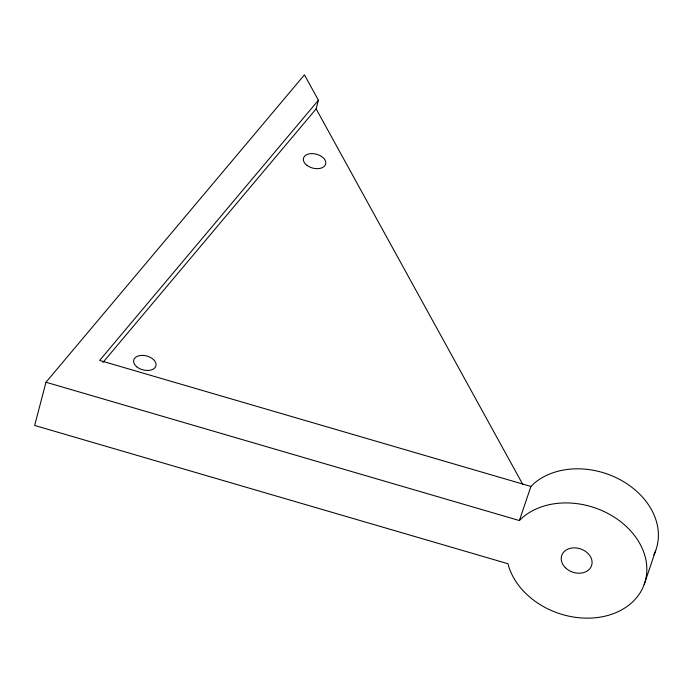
<?xml version="1.0" encoding="UTF-8"?>
<svg xmlns="http://www.w3.org/2000/svg" width="693" height="693" viewBox="0 0 693 693"><rect width="100%" height="100%" fill="white"/><g stroke="black" fill="none" stroke-linecap="round" stroke-linejoin="round"><path stroke-width="1.04" d="M45.998 382.241L34.65 425.45L508.047 563.755L508.558 565.921A71.674 55.778 18.7 0 0 607.544 615.531A71.674 55.778 18.7 0 0 631.886 532.293A71.674 55.778 18.7 0 0 522.782 517.29L519.378 520.547L45.998 382.241L304.435 74.844L318.408 100.234L316.138 108.87L102.945 362.448M519.378 520.547L530.916 486.443L534.32 483.186A71.674 55.778 18.7 0 1 623.709 481.748A71.674 55.778 18.7 0 1 653.785 554.928M644.169 584.563L655.717 550.459M318.408 100.234L99.645 360.438L530.916 486.443M316.138 108.87L522.929 484.676M565.349 567.671A15.766 12.275 18.7 0 0 591.415 566.051A15.766 12.275 18.7 0 0 573.18 547.894A15.766 12.275 18.7 0 0 565.349 567.671M307.068 165.436A11.469 7.19 14.7 0 0 325.571 164.354A11.469 7.19 14.7 0 0 311.07 153.629A11.469 7.19 14.7 0 0 307.068 165.436M136.764 366.788A11.469 7.19 14.7 0 0 155.648 366.623A11.469 7.19 14.7 0 0 142.1 355.396A11.469 7.19 14.7 0 0 136.764 366.788"/></g></svg>
